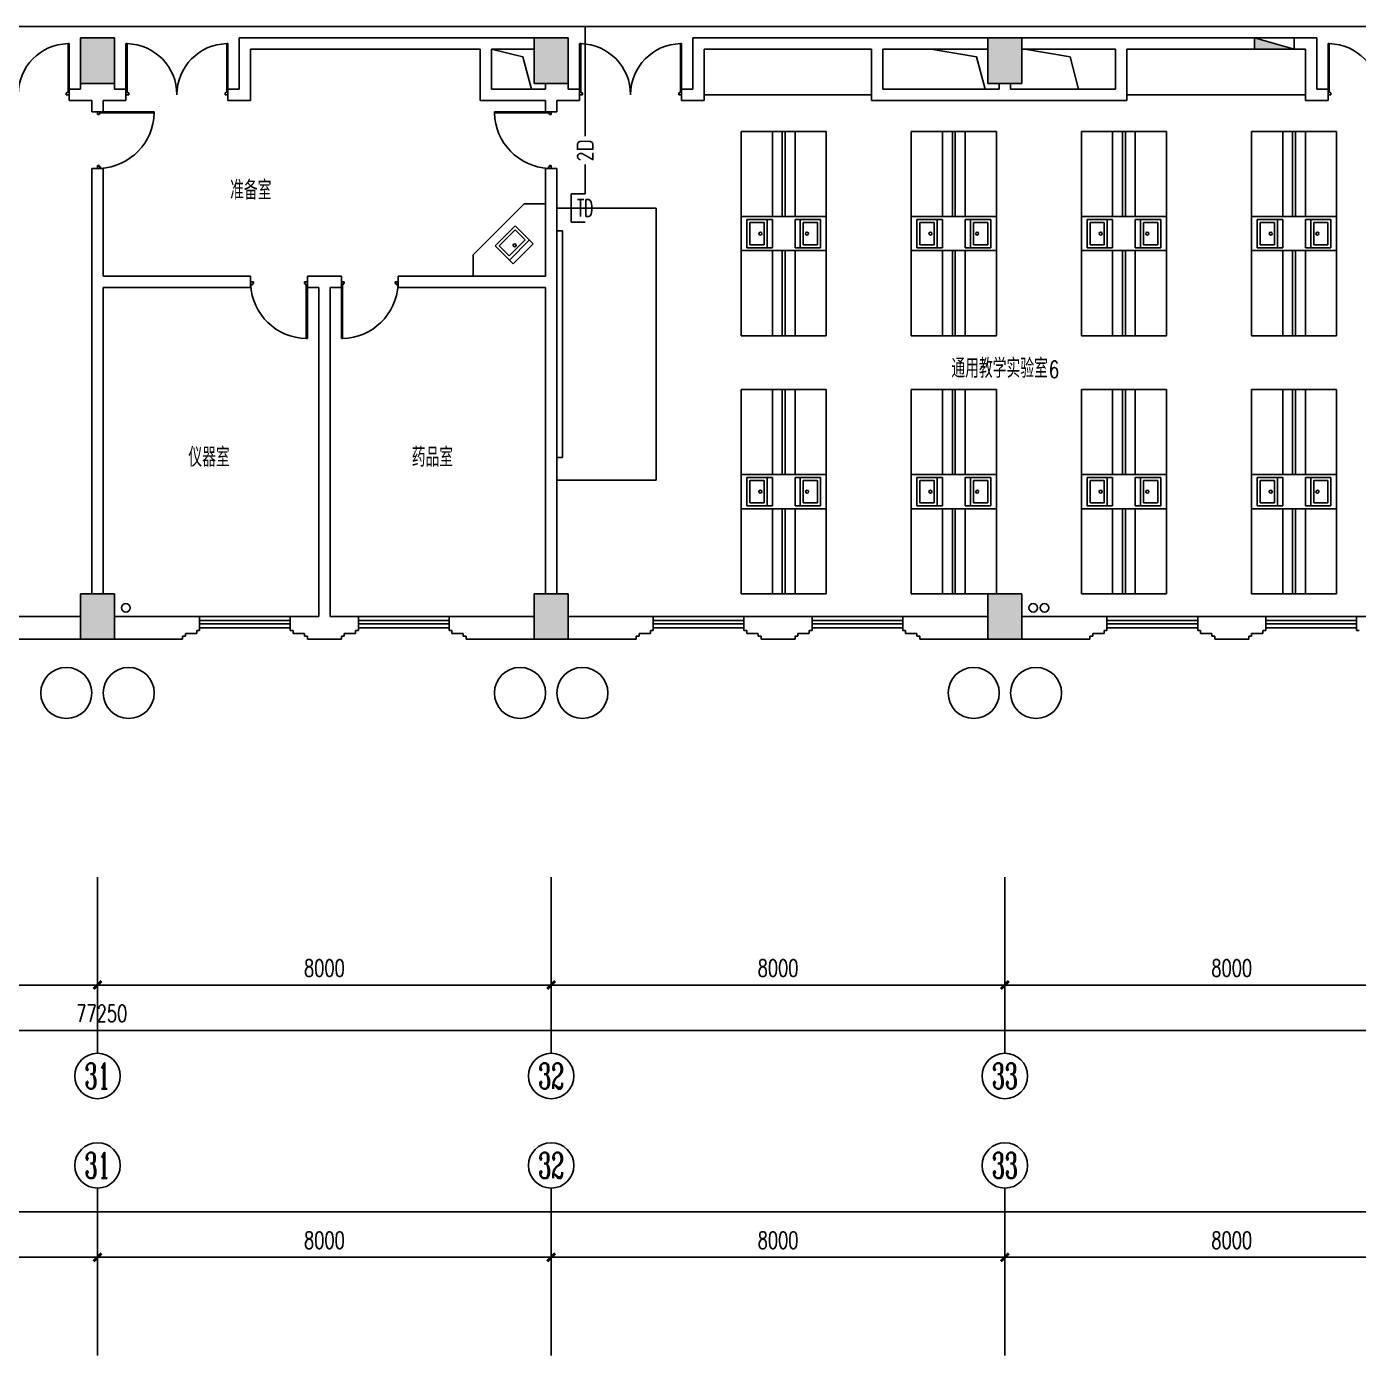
# Model space of a CAD drawing. Extents: x 190999 to 834799, y -200814 to 215286.
# Drawn here: x 483635 to 507118, y 26437 to 49867 of the extents above; entities that cross this region are included whole.
import ezdxf
from ezdxf.enums import TextEntityAlignment as Align

# ---------------------------------------------------------------- set-up
doc = ezdxf.new("R2010")
doc.units = 0
doc.header["$LTSCALE"] = 1000
doc.header["$MEASUREMENT"] = 0
for name, color, linetype in [('00-EQUIP', 3, 'Continuous'), ('00-SIG_TEXT', 7, 'Continuous'), ('00-WIRE-4', 6, 'Continuous'), ('A-墙线', 2, 'Continuous'), ('A-外包装修', 250, 'Continuous'), ('A-外窗', 145, 'Continuous'), ('A-家具', 250, 'Continuous'), ('A-门', 167, 'Continuous'), ('AXIS', 3, 'Continuous'), ('AXIS_TEXT', 7, 'Continuous'), ('COLUMN', 2, 'Continuous'), ('EQUIP_消火栓', 6, 'Continuous'), ('PUB_HATCH', 250, 'Continuous'), ('房间名称', 7, 'Continuous'), ('桥架', 1, 'Continuous'), ('洞口线', 177, 'Continuous'), ('雨水管', 3, 'Continuous')]:
    doc.layers.add(name, color=color, linetype=linetype)
doc.styles.add('-GBCBIGGBENOR', font='GBENOR.shx', dxfattribs={"bigfont": 'GBCBIG.shx'})
doc.styles.add('_COMPLEX', font='COMPLEX.shx', dxfattribs={"width": 0.5})
doc.styles.add('_TCH_AXIS', font='COMPLEX', dxfattribs={"bigfont": 'GBCBIG'})
doc.styles.add('_TCH_DIM', font='SIMPLEX', dxfattribs={"bigfont": 'GBCBIG'})
doc.styles.add('COMPLEX', font='COMPLEX')
doc.styles.add('DIM_FONT', font='SIMPLEX', dxfattribs={"width": 0.7, "bigfont": 'GBCBIG'})
doc.styles.get("Standard").update_dxf_attribs({"font": 'simhei.ttf'})
doc.styles.add('zz-1', font='arial.ttf', dxfattribs={"width": 0.8})
doc.dimstyles.new('DIMN', dxfattribs={"dimtxt": 300, "dimasz": 100, "dimexe": 250, "dimexo": 300, "dimgap": 150, "dimtad": 1, "dimdec": 0, "dimzin": 0, "dimdsep": 46, "dimtxsty": 'DIM_FONT', "dimblk": 'ARCHTICK', "dimcen": 0.09, "dimclrt": 7, "dimazin": 2, "dimtfac": 1, "dimtdec": 0, "dimtix": 1, "dimtmove": 2, "dimatfit": 3, "dimfxl": 0, "dimtolj": 1, "dimtzin": 0, "dimarcsym": 0})

# ---------------------------------------------------------------- blocks, each defined once
blk = doc.blocks.new('m1800')
at = {"layer": 'A-墙线'}
for p, q in [((-900, -100), (-900, 100)), ((900, -100), (900, 100))]:
    blk.add_line(p, q, dxfattribs=at)
at = {"layer": 'A-门'}
for p, q in [((-900, 900), (-900, 0)), ((-900, 900), (-880, 900)), ((-880, 900), (-880, 50)), ((880, 900), (880, 50)), ((900, 900), (880, 900)), ((900, 900), (900, 0)), ((-900, 50), (-870, 50)), ((-900, 0), (-850, 0)), ((-870, 50), (-870, 30)), ((-870, 30), (-850, 30)), ((-850, 30), (-850, 0)), ((850, 30), (850, 0)), ((870, 30), (850, 30)), ((900, 0), (850, 0)), ((870, 50), (870, 30)), ((900, 50), (870, 50))]:
    blk.add_line(p, q, dxfattribs=at)
for centre, start, end in [((-900, 0), 0, 88.7267), ((900, 0), 91.2733, 180)]:
    blk.add_arc(centre, 900, start, end, dxfattribs=at)
blk = doc.blocks.new('m1000')
at = {"layer": 'A-墙线'}
for p, q in [((0, 0), (0, 200)), ((1000, 0), (1000, 200))]:
    blk.add_line(p, q, dxfattribs=at)
at = {"layer": 'A-门'}
for p, q in [((0, 1100), (0, 100)), ((0, 1100), (20, 1100)), ((20, 1100), (20, 150)), ((0, 150), (30, 150)), ((0, 100), (50, 100)), ((30, 150), (30, 130)), ((30, 130), (50, 130)), ((50, 130), (50, 100)), ((950, 130), (950, 100)), ((970, 130), (950, 130)), ((1000, 100), (950, 100)), ((970, 150), (970, 130)), ((1000, 150), (970, 150)), ((1000, 150), (1000, 100))]:
    blk.add_line(p, q, dxfattribs=at)
blk.add_arc((0, 100), 1000, 2.866, 88.854, dxfattribs=at)
blk = doc.blocks.new('$TwtSys$00000434')
for p, q in [((-0.5, 0.5), (-0.5, -0.5)), ((-0.5, -0.5), (0.5, 0.5)), ((0.5, 0.5), (-0.5, 0.5)), ((0.5, -0.5), (0.5, 0.5)), ((-0.5, -0.5), (0.5, -0.5))]:
    blk.add_line(p, q)
blk.add_solid([(0.5, -0.5), (0.5, 0.5), (-0.5, -0.5)])
blk = doc.blocks.new('_ArchTick')
at = {"const_width": 0.5}
blk.add_lwpolyline([(-0.7, -0.7), (0.7, 0.7)], dxfattribs=at)
blk = doc.blocks.new('*D1199')
at = {"layer": 'AXIS', "color": 0, "lineweight": -2}
for p, q in [((500885, 26767), (500885, 28417)), ((508885, 26767), (508885, 28417)), ((500885, 28167), (508885, 28167))]:
    blk.add_line(p, q, dxfattribs=at)
at = {"layer": 'Defpoints', "color": 0}
for p in [(508885, 28167), (500885, 26467), (508885, 26467)]:
    blk.add_point(p, dxfattribs=at)
at = {"layer": 'AXIS', "color": 0, "lineweight": -2, "xscale": 100, "yscale": 100, "zscale": 100, "rotation": 180}
blk.add_blockref('_ArchTick', (500885, 28167), dxfattribs=at)
at = {"layer": 'AXIS', "color": 0, "lineweight": -2, "xscale": 100, "yscale": 100, "zscale": 100}
blk.add_blockref('_ArchTick', (508885, 28167), dxfattribs=at)
at = {"layer": 'AXIS', "color": 7, "insert": (504885, 28467), "char_height": 300, "attachment_point": 5, "style": 'DIM_FONT'}
blk.add_mtext('\\A1;8000', dxfattribs=at)
blk = doc.blocks.new('*D1200')
at = {"layer": 'AXIS', "color": 0, "lineweight": -2}
for p, q in [((492885, 26767), (492885, 28417)), ((500885, 26767), (500885, 28417)), ((492885, 28167), (500885, 28167))]:
    blk.add_line(p, q, dxfattribs=at)
at = {"layer": 'Defpoints', "color": 0}
for p in [(500885, 28167), (492885, 26467), (500885, 26467)]:
    blk.add_point(p, dxfattribs=at)
at = {"layer": 'AXIS', "color": 0, "lineweight": -2, "xscale": 100, "yscale": 100, "zscale": 100, "rotation": 180}
blk.add_blockref('_ArchTick', (492885, 28167), dxfattribs=at)
at = {"layer": 'AXIS', "color": 0, "lineweight": -2, "xscale": 100, "yscale": 100, "zscale": 100}
blk.add_blockref('_ArchTick', (500885, 28167), dxfattribs=at)
at = {"layer": 'AXIS', "color": 7, "insert": (496885, 28467), "char_height": 300, "attachment_point": 5, "style": 'DIM_FONT'}
blk.add_mtext('\\A1;8000', dxfattribs=at)
blk = doc.blocks.new('*D1201')
at = {"layer": 'AXIS', "color": 0, "lineweight": -2}
for p, q in [((484885, 26767), (484885, 28417)), ((492885, 26767), (492885, 28417)), ((484885, 28167), (492885, 28167))]:
    blk.add_line(p, q, dxfattribs=at)
at = {"layer": 'Defpoints', "color": 0}
for p in [(492885, 28167), (484885, 26467), (492885, 26467)]:
    blk.add_point(p, dxfattribs=at)
at = {"layer": 'AXIS', "color": 0, "lineweight": -2, "xscale": 100, "yscale": 100, "zscale": 100, "rotation": 180}
blk.add_blockref('_ArchTick', (484885, 28167), dxfattribs=at)
at = {"layer": 'AXIS', "color": 0, "lineweight": -2, "xscale": 100, "yscale": 100, "zscale": 100}
blk.add_blockref('_ArchTick', (492885, 28167), dxfattribs=at)
at = {"layer": 'AXIS', "color": 7, "insert": (488885, 28467), "char_height": 300, "attachment_point": 5, "style": 'DIM_FONT'}
blk.add_mtext('\\A1;8000', dxfattribs=at)
blk = doc.blocks.new('*D1202')
at = {"layer": 'AXIS', "color": 0, "lineweight": -2}
for p, q in [((476885, 26767), (476885, 28417)), ((484885, 26767), (484885, 28417)), ((476885, 28167), (484885, 28167))]:
    blk.add_line(p, q, dxfattribs=at)
at = {"layer": 'Defpoints', "color": 0}
for p in [(484885, 28167), (476885, 26467), (484885, 26467)]:
    blk.add_point(p, dxfattribs=at)
at = {"layer": 'AXIS', "color": 0, "lineweight": -2, "xscale": 100, "yscale": 100, "zscale": 100, "rotation": 180}
blk.add_blockref('_ArchTick', (476885, 28167), dxfattribs=at)
at = {"layer": 'AXIS', "color": 0, "lineweight": -2, "xscale": 100, "yscale": 100, "zscale": 100}
blk.add_blockref('_ArchTick', (484885, 28167), dxfattribs=at)
at = {"layer": 'AXIS', "color": 7, "insert": (480885, 28467), "char_height": 300, "attachment_point": 5, "style": 'DIM_FONT'}
blk.add_mtext('\\A1;8000', dxfattribs=at)
blk = doc.blocks.new('*D1208')
at = {"layer": 'AXIS', "color": 0, "lineweight": -2}
for p, q in [((445885, 26767), (445885, 29217)), ((519185, 26767), (519185, 29217)), ((445885, 28967), (519185, 28967))]:
    blk.add_line(p, q, dxfattribs=at)
at = {"layer": 'Defpoints', "color": 0}
for p in [(519185, 28967), (445885, 26467), (519185, 26467)]:
    blk.add_point(p, dxfattribs=at)
at = {"layer": 'AXIS', "color": 0, "lineweight": -2, "xscale": 100, "yscale": 100, "zscale": 100, "rotation": 180}
blk.add_blockref('_ArchTick', (445885, 28967), dxfattribs=at)
at = {"layer": 'AXIS', "color": 0, "lineweight": -2, "xscale": 100, "yscale": 100, "zscale": 100}
blk.add_blockref('_ArchTick', (519185, 28967), dxfattribs=at)
at = {"layer": 'AXIS', "color": 7, "insert": (482535, 29267), "char_height": 300, "attachment_point": 5, "style": 'DIM_FONT'}
blk.add_mtext('\\A1;73300', dxfattribs=at)
blk = doc.blocks.new('*D1235')
at = {"layer": 'AXIS', "color": 0, "lineweight": -2}
for p, q in [((500885, 34567), (500885, 32717)), ((508885, 34567), (508885, 32717)), ((500885, 32967), (508885, 32967))]:
    blk.add_line(p, q, dxfattribs=at)
at = {"layer": 'Defpoints', "color": 0}
for p in [(500885, 34867), (508885, 34867), (508885, 32967)]:
    blk.add_point(p, dxfattribs=at)
at = {"layer": 'AXIS', "color": 0, "lineweight": -2, "xscale": 100, "yscale": 100, "zscale": 100, "rotation": 180}
blk.add_blockref('_ArchTick', (500885, 32967), dxfattribs=at)
at = {"layer": 'AXIS', "color": 0, "lineweight": -2, "xscale": 100, "yscale": 100, "zscale": 100}
blk.add_blockref('_ArchTick', (508885, 32967), dxfattribs=at)
at = {"layer": 'AXIS', "color": 7, "insert": (504885, 33267), "char_height": 300, "attachment_point": 5, "style": 'DIM_FONT'}
blk.add_mtext('\\A1;8000', dxfattribs=at)
blk = doc.blocks.new('*D1236')
at = {"layer": 'AXIS', "color": 0, "lineweight": -2}
for p, q in [((492885, 34567), (492885, 32717)), ((500885, 34567), (500885, 32717)), ((492885, 32967), (500885, 32967))]:
    blk.add_line(p, q, dxfattribs=at)
at = {"layer": 'Defpoints', "color": 0}
for p in [(492885, 34867), (500885, 34867), (500885, 32967)]:
    blk.add_point(p, dxfattribs=at)
at = {"layer": 'AXIS', "color": 0, "lineweight": -2, "xscale": 100, "yscale": 100, "zscale": 100, "rotation": 180}
blk.add_blockref('_ArchTick', (492885, 32967), dxfattribs=at)
at = {"layer": 'AXIS', "color": 0, "lineweight": -2, "xscale": 100, "yscale": 100, "zscale": 100}
blk.add_blockref('_ArchTick', (500885, 32967), dxfattribs=at)
at = {"layer": 'AXIS', "color": 7, "insert": (496885, 33267), "char_height": 300, "attachment_point": 5, "style": 'DIM_FONT'}
blk.add_mtext('\\A1;8000', dxfattribs=at)
blk = doc.blocks.new('*D1237')
at = {"layer": 'AXIS', "color": 0, "lineweight": -2}
for p, q in [((484885, 34567), (484885, 32717)), ((492885, 34567), (492885, 32717)), ((484885, 32967), (492885, 32967))]:
    blk.add_line(p, q, dxfattribs=at)
at = {"layer": 'Defpoints', "color": 0}
for p in [(484885, 34867), (492885, 34867), (492885, 32967)]:
    blk.add_point(p, dxfattribs=at)
at = {"layer": 'AXIS', "color": 0, "lineweight": -2, "xscale": 100, "yscale": 100, "zscale": 100, "rotation": 180}
blk.add_blockref('_ArchTick', (484885, 32967), dxfattribs=at)
at = {"layer": 'AXIS', "color": 0, "lineweight": -2, "xscale": 100, "yscale": 100, "zscale": 100}
blk.add_blockref('_ArchTick', (492885, 32967), dxfattribs=at)
at = {"layer": 'AXIS', "color": 7, "insert": (488885, 33267), "char_height": 300, "attachment_point": 5, "style": 'DIM_FONT'}
blk.add_mtext('\\A1;8000', dxfattribs=at)
blk = doc.blocks.new('*D1238')
at = {"layer": 'AXIS', "color": 0, "lineweight": -2}
for p, q in [((476885, 34567), (476885, 32717)), ((484885, 34567), (484885, 32717)), ((476885, 32967), (484885, 32967))]:
    blk.add_line(p, q, dxfattribs=at)
at = {"layer": 'Defpoints', "color": 0}
for p in [(476885, 34867), (484885, 34867), (484885, 32967)]:
    blk.add_point(p, dxfattribs=at)
at = {"layer": 'AXIS', "color": 0, "lineweight": -2, "xscale": 100, "yscale": 100, "zscale": 100, "rotation": 180}
blk.add_blockref('_ArchTick', (476885, 32967), dxfattribs=at)
at = {"layer": 'AXIS', "color": 0, "lineweight": -2, "xscale": 100, "yscale": 100, "zscale": 100}
blk.add_blockref('_ArchTick', (484885, 32967), dxfattribs=at)
at = {"layer": 'AXIS', "color": 7, "insert": (480885, 33267), "char_height": 300, "attachment_point": 5, "style": 'DIM_FONT'}
blk.add_mtext('\\A1;8000', dxfattribs=at)
blk = doc.blocks.new('*D1244')
at = {"layer": 'AXIS', "color": 0, "lineweight": -2}
for p, q in [((446335, 34567), (446335, 31917)), ((523584, 34567), (523584, 31917)), ((446335, 32167), (523584, 32167))]:
    blk.add_line(p, q, dxfattribs=at)
at = {"layer": 'Defpoints', "color": 0}
for p in [(446335, 34867), (523584, 34867), (523584, 32167)]:
    blk.add_point(p, dxfattribs=at)
at = {"layer": 'AXIS', "color": 0, "lineweight": -2, "xscale": 100, "yscale": 100, "zscale": 100, "rotation": 180}
blk.add_blockref('_ArchTick', (446335, 32167), dxfattribs=at)
at = {"layer": 'AXIS', "color": 0, "lineweight": -2, "xscale": 100, "yscale": 100, "zscale": 100}
blk.add_blockref('_ArchTick', (523584, 32167), dxfattribs=at)
at = {"layer": 'AXIS', "color": 7, "insert": (484959, 32467), "char_height": 300, "attachment_point": 5, "style": 'DIM_FONT'}
blk.add_mtext('\\A1;77250', dxfattribs=at)
blk = doc.blocks.new('_AXISO')
blk.add_circle((0, 0), 0.5)
at = {"layer": 'AXIS_TEXT', "style": 'COMPLEX', "width": 1.041667}
blk.add_attdef('A', text='', height=0.56, dxfattribs=at).set_placement((-0.25, -0.28), (0.25, -0.28), align=Align.FIT)
blk = doc.blocks.new('$plan$00001609')
at = {"linetype": 'Continuous'}
for p, q in [((0, -251), (0, 251)), ((0, 251), (450, 251)), ((93, -251), (93, 251)), ((450, 251), (450, -251)), ((146, -199), (146, 199)), ((146, 199), (397, 199)), ((397, 199), (397, -199)), ((146, -199), (397, -199)), ((0, -251), (450, -251))]:
    blk.add_line(p, q, dxfattribs=at)
blk.add_line((238, 2), (238, 0))
blk.add_arc((212, 0), 26, 4.716, 0, dxfattribs=at)
at = {"style": 'zz-1'}
for tag in ['YSIZE', 'XSIZE']:
    blk.add_attdef(tag, (0, 0), '', height=0.5, dxfattribs=at)
blk = doc.blocks.new('_LINKPT1')
at = {"color": 0}
blk.add_line((0, 0), (0, 0), dxfattribs=at)
blk = doc.blocks.new('IO37IMB6')
for p, q in [((-0.5, 0.499), (-0.5, 0.999)), ((0.5, 0.999), (0.5, 0.499)), ((0.5, 0.499), (-0.5, 0.499)), ((0, 0.5), (0, 0))]:
    blk.add_line(p, q)
at = {"xscale": 0.002, "yscale": 0.002, "zscale": 0.002}
for p in [(0, 1.384), (-0.5, 0.499), (0.5, 0.499), (0, 0)]:
    blk.add_blockref('_LINKPT1', p, dxfattribs=at)
at = {"style": '_COMPLEX', "width": 0.6, "flags": 8}
blk.add_attdef('$TEXT$', text='', height=0.6, dxfattribs=at).set_placement((0, 1), align=Align.MIDDLE_CENTER)
at = {"flags": 9}
blk.add_attdef('A', (0, 0), '', height=0.00002, dxfattribs=at)

msp = doc.modelspace()

# ---------------------------------------------------------------- hatches: boundary and pattern name
at = {"layer": 'PUB_HATCH'}
for points in [[(484584.6, 49667.4), (484584.6, 48867.4), (485184.6, 48867.4), (485184.6, 49667.4)], [(492584.6, 49667.4), (492584.6, 48867.4), (493184.6, 48867.4), (493184.6, 49667.4)], [(500584.6, 49667.4), (500584.6, 48867.4), (501184.6, 48867.4), (501184.6, 49667.4)], [(484584.6, 39867.4), (484584.6, 39067.4), (485184.6, 39067.4), (485184.6, 39867.4)], [(492584.6, 39867.4), (492584.6, 39067.4), (493184.6, 39067.4), (493184.6, 39867.4)], [(500584.6, 39867.4), (500584.6, 39067.4), (501184.6, 39067.4), (501184.6, 39867.4)]]:
    msp.add_hatch(color=256, dxfattribs=at).paths.add_polyline_path(points)

# ---------------------------------------------------------------- linework, layer by layer
at = {"layer": '00-WIRE-4'}
for p, q in [((493484.1, 47937.5), (493484.1, 49867.4)), ((493484.1, 46917.4), (493484.1, 47436.9))]:
    msp.add_line(p, q, dxfattribs=at)
at = {"layer": 'A-墙线'}
for p, q in [((487384.6, 49667.4), (492584.6, 49667.4)), ((487384.6, 48767.4), (487384.6, 49667.4)), ((500584.6, 49667.4), (495384.6, 49667.4)), ((495384.6, 48767.4), (495384.6, 49667.4)), ((501184.6, 49667.4), (506384.6, 49667.4)), ((506384.6, 48767.4), (506384.6, 49667.4)), ((487584.6, 49467.4), (491634.6, 49467.4)), ((487584.6, 48567.4), (487584.6, 49467.4)), ((491834.6, 49467.4), (492584.6, 49467.4)), ((498534.6, 49467.4), (495584.6, 49467.4)), ((495584.6, 48567.4), (495584.6, 49467.4)), ((498534.6, 48567.4), (498534.6, 49467.4)), ((500584.6, 49467.4), (498734.6, 49467.4)), ((498734.6, 49467.4), (498734.6, 48767.4)), ((501184.6, 49467.4), (502834.6, 49467.4)), ((502834.6, 49467.4), (502834.6, 48767.4)), ((503034.6, 49467.4), (506184.6, 49467.4)), ((503034.6, 48567.4), (503034.6, 49467.4)), ((506184.6, 48567.4), (506184.6, 49467.4)), ((484584.6, 48867.4), (484584.6, 48767.4)), ((485184.6, 48867.4), (485184.6, 48767.4)), ((492784.6, 48867.4), (492784.6, 48767.4)), ((493184.6, 48867.4), (493184.6, 48767.4)), ((500784.6, 48867.4), (500784.6, 48767.4)), ((500984.6, 48767.4), (500984.6, 48867.4)), ((484584.6, 48767.4), (484384.6, 48767.4)), ((485184.6, 48767.4), (485384.6, 48767.4)), ((487184.6, 48767.4), (487384.6, 48767.4)), ((493184.6, 48767.4), (493384.6, 48767.4)), ((495184.6, 48767.4), (495384.6, 48767.4)), ((498734.6, 48767.4), (500784.6, 48767.4)), ((500984.6, 48767.4), (502834.6, 48767.4)), ((506584.6, 48767.4), (506384.6, 48767.4)), ((484384.6, 48567.4), (484784.6, 48567.4)), ((484784.6, 48567.4), (484784.6, 48367.4)), ((484984.6, 48567.4), (484984.6, 48367.4)), ((484984.6, 48567.4), (485384.6, 48567.4)), ((487184.6, 48567.4), (487584.6, 48567.4)), ((492784.6, 48567.4), (492784.6, 48367.4)), ((492984.6, 48567.4), (492984.6, 48367.4)), ((493384.6, 48567.4), (492984.6, 48567.4)), ((495184.6, 48567.4), (495584.6, 48567.4)), ((498534.6, 48567.4), (503034.6, 48567.4)), ((506584.6, 48567.4), (506184.6, 48567.4)), ((484784.6, 47367.4), (484784.6, 39867.4)), ((484984.6, 47367.4), (484984.6, 45467.4)), ((492784.6, 47367.4), (492784.6, 45467.4)), ((492984.6, 47367.4), (492984.6, 39867.4)), ((484984.6, 45467.4), (487584.6, 45467.4)), ((488584.6, 45467.4), (489184.6, 45467.4)), ((490184.6, 45467.4), (492784.6, 45467.4)), ((484984.6, 45267.4), (487584.6, 45267.4)), ((484984.6, 45267.4), (484984.6, 39867.4)), ((488584.6, 45267.4), (488784.6, 45267.4)), ((488784.6, 39467.4), (488784.6, 45267.4)), ((488984.6, 45267.4), (489184.6, 45267.4)), ((488984.6, 39467.4), (488984.6, 45267.4)), ((490184.6, 45267.4), (492784.6, 45267.4)), ((492784.6, 45267.4), (492784.6, 39867.4)), ((483084.6, 39467.4), (484584.6, 39467.4)), ((486684.6, 39467.4), (485184.6, 39467.4)), ((486684.6, 39217.4), (486684.6, 39467.4)), ((488784.6, 39467.4), (488284.6, 39467.4)), ((488284.6, 39217.4), (488284.6, 39467.4)), ((489484.6, 39467.4), (488984.6, 39467.4)), ((489484.6, 39217.4), (489484.6, 39467.4)), ((492584.6, 39467.4), (491084.6, 39467.4)), ((491084.6, 39217.4), (491084.6, 39467.4)), ((493184.6, 39467.4), (494684.6, 39467.4)), ((494684.6, 39217.4), (494684.6, 39467.4)), ((496284.6, 39467.4), (497484.6, 39467.4)), ((496284.6, 39217.4), (496284.6, 39467.4)), ((497484.6, 39217.4), (497484.6, 39467.4)), ((499084.6, 39467.4), (500584.6, 39467.4)), ((499084.6, 39217.4), (499084.6, 39467.4)), ((502684.6, 39467.4), (501184.6, 39467.4)), ((502684.6, 39217.4), (502684.6, 39467.4)), ((505484.6, 39467.4), (504284.6, 39467.4)), ((504284.6, 39217.4), (504284.6, 39467.4)), ((505484.6, 39217.4), (505484.6, 39467.4)), ((508484.6, 39467.4), (507084.6, 39467.4)), ((507084.6, 39217.4), (507084.6, 39467.4)), ((483384.6, 39067.4), (484584.6, 39067.4)), ((486384.6, 39067.4), (485184.6, 39067.4)), ((486384.6, 39067.4), (486384.6, 39117.4)), ((486384.6, 39117.4), (486434.6, 39117.4)), ((486434.6, 39117.4), (486434.6, 39167.4)), ((486434.6, 39167.4), (486634.6, 39167.4)), ((486634.6, 39217.4), (486684.6, 39217.4)), ((486634.6, 39167.4), (486634.6, 39217.4)), ((488334.6, 39217.4), (488284.6, 39217.4)), ((488334.6, 39167.4), (488334.6, 39217.4)), ((488534.6, 39167.4), (488334.6, 39167.4)), ((488534.6, 39117.4), (488534.6, 39167.4)), ((488584.6, 39117.4), (488534.6, 39117.4)), ((488584.6, 39067.4), (488584.6, 39117.4)), ((489184.6, 39067.4), (488584.6, 39067.4)), ((489184.6, 39067.4), (489184.6, 39117.4)), ((489184.6, 39117.4), (489234.6, 39117.4)), ((489234.6, 39117.4), (489234.6, 39167.4)), ((489234.6, 39167.4), (489434.6, 39167.4)), ((489434.6, 39217.4), (489484.6, 39217.4)), ((489434.6, 39167.4), (489434.6, 39217.4)), ((491134.6, 39217.4), (491084.6, 39217.4)), ((491134.6, 39167.4), (491134.6, 39217.4)), ((491334.6, 39167.4), (491134.6, 39167.4)), ((491334.6, 39117.4), (491334.6, 39167.4)), ((491384.6, 39117.4), (491334.6, 39117.4)), ((491384.6, 39067.4), (491384.6, 39117.4)), ((492584.6, 39067.4), (491384.6, 39067.4)), ((493184.6, 39067.4), (494384.6, 39067.4)), ((494384.6, 39067.4), (494384.6, 39117.4)), ((494384.6, 39117.4), (494434.6, 39117.4)), ((494434.6, 39117.4), (494434.6, 39167.4)), ((494434.6, 39167.4), (494634.6, 39167.4)), ((494634.6, 39217.4), (494684.6, 39217.4)), ((494634.6, 39167.4), (494634.6, 39217.4)), ((496334.6, 39217.4), (496284.6, 39217.4)), ((496334.6, 39167.4), (496334.6, 39217.4)), ((496534.6, 39167.4), (496334.6, 39167.4)), ((496534.6, 39117.4), (496534.6, 39167.4)), ((496584.6, 39117.4), (496534.6, 39117.4)), ((496584.6, 39067.4), (496584.6, 39117.4)), ((496584.6, 39067.4), (497184.6, 39067.4)), ((497184.6, 39067.4), (497184.6, 39117.4)), ((497184.6, 39117.4), (497234.6, 39117.4)), ((497234.6, 39117.4), (497234.6, 39167.4)), ((497234.6, 39167.4), (497434.6, 39167.4)), ((497434.6, 39217.4), (497484.6, 39217.4)), ((497434.6, 39167.4), (497434.6, 39217.4)), ((499134.6, 39217.4), (499084.6, 39217.4)), ((499134.6, 39167.4), (499134.6, 39217.4)), ((499334.6, 39167.4), (499134.6, 39167.4)), ((499334.6, 39117.4), (499334.6, 39167.4)), ((499384.6, 39117.4), (499334.6, 39117.4)), ((499384.6, 39067.4), (499384.6, 39117.4)), ((499384.6, 39067.4), (500584.6, 39067.4)), ((502384.6, 39067.4), (501184.6, 39067.4)), ((502384.6, 39067.4), (502384.6, 39117.4)), ((502384.6, 39117.4), (502434.6, 39117.4)), ((502434.6, 39117.4), (502434.6, 39167.4)), ((502434.6, 39167.4), (502634.6, 39167.4)), ((502634.6, 39217.4), (502684.6, 39217.4)), ((502634.6, 39167.4), (502634.6, 39217.4)), ((504334.6, 39217.4), (504284.6, 39217.4)), ((504334.6, 39167.4), (504334.6, 39217.4)), ((504534.6, 39167.4), (504334.6, 39167.4)), ((504534.6, 39117.4), (504534.6, 39167.4)), ((504584.6, 39117.4), (504534.6, 39117.4)), ((504584.6, 39067.4), (504584.6, 39117.4)), ((505184.6, 39067.4), (504584.6, 39067.4)), ((505184.6, 39067.4), (505184.6, 39117.4)), ((505184.6, 39117.4), (505234.6, 39117.4)), ((505234.6, 39117.4), (505234.6, 39167.4)), ((505234.6, 39167.4), (505434.6, 39167.4)), ((505434.6, 39217.4), (505484.6, 39217.4)), ((505434.6, 39167.4), (505434.6, 39217.4)), ((507134.6, 39217.4), (507084.6, 39217.4))]:
    msp.add_line(p, q, dxfattribs=at)
for points in [[(492784.6, 48567.4), (491634.6, 48567.4), (491634.6, 49467.4)], [(492784.6, 48767.4), (491834.6, 48767.4), (491834.6, 49467.4)]]:
    msp.add_lwpolyline(points, dxfattribs=at)
at = {"layer": 'A-外包装修'}
for centre in [(484334.6, 38117.4), (485434.6, 38117.4), (492334.6, 38117.4), (493434.6, 38117.4), (500334.6, 38117.4), (501434.6, 38117.4)]:
    msp.add_circle(centre, 450, dxfattribs=at)
at = {"layer": 'A-外窗'}
for p, q in [((486684.6, 39467.4), (488284.6, 39467.4)), ((491084.6, 39467.4), (489484.6, 39467.4)), ((494684.6, 39467.4), (496284.6, 39467.4)), ((499084.6, 39467.4), (497484.6, 39467.4)), ((502684.6, 39467.4), (504284.6, 39467.4)), ((507084.6, 39467.4), (505484.6, 39467.4)), ((486684.6, 39397.4), (488284.6, 39397.4)), ((486684.6, 39337.4), (488284.6, 39337.4)), ((486684.6, 39267.4), (488284.6, 39267.4)), ((491084.6, 39397.4), (489484.6, 39397.4)), ((491084.6, 39337.4), (489484.6, 39337.4)), ((491084.6, 39267.4), (489484.6, 39267.4)), ((494684.6, 39397.4), (496284.6, 39397.4)), ((494684.6, 39337.4), (496284.6, 39337.4)), ((494684.6, 39267.4), (496284.6, 39267.4)), ((499084.6, 39397.4), (497484.6, 39397.4)), ((499084.6, 39337.4), (497484.6, 39337.4)), ((499084.6, 39267.4), (497484.6, 39267.4)), ((502684.6, 39397.4), (504284.6, 39397.4)), ((502684.6, 39337.4), (504284.6, 39337.4)), ((502684.6, 39267.4), (504284.6, 39267.4)), ((507084.6, 39397.4), (505484.6, 39397.4)), ((507084.6, 39337.4), (505484.6, 39337.4)), ((507084.6, 39267.4), (505484.6, 39267.4))]:
    msp.add_line(p, q, dxfattribs=at)
at = {"layer": 'A-家具'}
for p, q in [((498534.6, 48667.4), (495584.6, 48667.4)), ((503034.6, 48667.4), (506184.6, 48667.4)), ((496234.6, 48017.4), (496234.6, 44417.4)), ((496234.6, 48017.4), (497734.6, 48017.4)), ((496784.6, 48017.4), (496784.6, 46517.4)), ((496959.6, 48017.4), (496959.6, 46517.4)), ((497009.6, 48017.4), (497009.6, 46517.4)), ((497184.6, 48017.4), (497184.6, 46517.4)), ((497734.6, 48017.4), (497734.6, 44417.4)), ((499234.6, 48017.4), (499234.6, 44417.4)), ((499234.6, 48017.4), (500734.6, 48017.4)), ((499784.6, 48017.4), (499784.6, 46517.4)), ((499959.6, 48017.4), (499959.6, 46517.4)), ((500009.6, 48017.4), (500009.6, 46517.4)), ((500184.6, 48017.4), (500184.6, 46517.4)), ((500734.6, 48017.4), (500734.6, 44417.4)), ((502234.6, 48017.4), (502234.6, 44417.4)), ((502234.6, 48017.4), (503734.6, 48017.4)), ((502784.6, 48017.4), (502784.6, 46517.4)), ((502959.6, 48017.4), (502959.6, 46517.4)), ((503009.6, 48017.4), (503009.6, 46517.4)), ((503184.6, 48017.4), (503184.6, 46517.4)), ((503734.6, 48017.4), (503734.6, 44417.4)), ((505234.6, 48017.4), (505234.6, 44417.4)), ((505234.6, 48017.4), (506734.6, 48017.4)), ((505784.6, 48017.4), (505784.6, 46517.4)), ((505959.6, 48017.4), (505959.6, 46517.4)), ((506009.6, 48017.4), (506009.6, 46517.4)), ((506184.6, 48017.4), (506184.6, 46517.4)), ((506734.6, 48017.4), (506734.6, 44417.4)), ((491509.6, 45842.4), (492409.6, 46742.4)), ((492409.6, 46742.4), (492784.6, 46742.4)), ((492984.6, 46667.4), (494734.6, 46667.4)), ((494734.6, 46667.4), (494734.6, 41867.4)), ((496234.6, 46517.4), (497734.6, 46517.4)), ((499234.6, 46517.4), (500734.6, 46517.4)), ((502234.6, 46517.4), (503734.6, 46517.4)), ((505234.6, 46517.4), (506734.6, 46517.4)), ((492984.6, 46267.4), (493084.6, 46267.4)), ((493084.6, 46267.4), (493084.6, 42267.4)), ((491509.6, 45842.4), (491509.6, 45467.4)), ((496234.6, 45917.4), (497734.6, 45917.4)), ((496784.6, 45917.4), (496784.6, 44417.4)), ((496959.6, 45917.4), (496959.6, 44417.4)), ((497009.6, 45917.4), (497009.6, 44417.4)), ((497184.6, 45917.4), (497184.6, 44417.4)), ((499234.6, 45917.4), (500734.6, 45917.4)), ((499784.6, 45917.4), (499784.6, 44417.4)), ((499959.6, 45917.4), (499959.6, 44417.4)), ((500009.6, 45917.4), (500009.6, 44417.4)), ((500184.6, 45917.4), (500184.6, 44417.4)), ((502234.6, 45917.4), (503734.6, 45917.4)), ((502784.6, 45917.4), (502784.6, 44417.4)), ((502959.6, 45917.4), (502959.6, 44417.4)), ((503009.6, 45917.4), (503009.6, 44417.4)), ((503184.6, 45917.4), (503184.6, 44417.4)), ((505234.6, 45917.4), (506734.6, 45917.4)), ((505784.6, 45917.4), (505784.6, 44417.4)), ((505959.6, 45917.4), (505959.6, 44417.4)), ((506009.6, 45917.4), (506009.6, 44417.4)), ((506184.6, 45917.4), (506184.6, 44417.4)), ((496234.6, 44417.4), (497734.6, 44417.4)), ((499234.6, 44417.4), (500734.6, 44417.4)), ((502234.6, 44417.4), (503734.6, 44417.4)), ((505234.6, 44417.4), (506734.6, 44417.4)), ((496234.6, 43467.4), (496234.6, 39867.4)), ((496234.6, 43467.4), (497734.6, 43467.4)), ((496784.6, 43467.4), (496784.6, 41967.4)), ((496959.6, 43467.4), (496959.6, 41967.4)), ((497009.6, 43467.4), (497009.6, 41967.4)), ((497184.6, 43467.4), (497184.6, 41967.4)), ((497734.6, 43467.4), (497734.6, 39867.4)), ((499234.6, 43467.4), (499234.6, 39867.4)), ((499234.6, 43467.4), (500734.6, 43467.4)), ((499784.6, 43467.4), (499784.6, 41967.4)), ((499959.6, 43467.4), (499959.6, 41967.4)), ((500009.6, 43467.4), (500009.6, 41967.4)), ((500184.6, 43467.4), (500184.6, 41967.4)), ((500734.6, 43467.4), (500734.6, 39867.4)), ((502234.6, 43467.4), (502234.6, 39867.4)), ((502234.6, 43467.4), (503734.6, 43467.4)), ((502784.6, 43467.4), (502784.6, 41967.4)), ((502959.6, 43467.4), (502959.6, 41967.4)), ((503009.6, 43467.4), (503009.6, 41967.4)), ((503184.6, 43467.4), (503184.6, 41967.4)), ((503734.6, 43467.4), (503734.6, 39867.4)), ((505234.6, 43467.4), (505234.6, 39867.4)), ((505234.6, 43467.4), (506734.6, 43467.4)), ((505784.6, 43467.4), (505784.6, 41967.4)), ((505959.6, 43467.4), (505959.6, 41967.4)), ((506009.6, 43467.4), (506009.6, 41967.4)), ((506184.6, 43467.4), (506184.6, 41967.4)), ((506734.6, 43467.4), (506734.6, 39867.4)), ((492984.6, 42267.4), (493084.6, 42267.4)), ((492984.6, 41867.4), (494734.6, 41867.4)), ((496234.6, 41967.4), (497734.6, 41967.4)), ((499234.6, 41967.4), (500734.6, 41967.4)), ((502234.6, 41967.4), (503734.6, 41967.4)), ((505234.6, 41967.4), (506734.6, 41967.4)), ((496234.6, 41367.4), (497734.6, 41367.4)), ((496784.6, 41367.4), (496784.6, 39867.4)), ((496959.6, 41367.4), (496959.6, 39867.4)), ((497009.6, 41367.4), (497009.6, 39867.4)), ((497184.6, 41367.4), (497184.6, 39867.4)), ((499234.6, 41367.4), (500734.6, 41367.4)), ((499784.6, 41367.4), (499784.6, 39867.4)), ((499959.6, 41367.4), (499959.6, 39867.4)), ((500009.6, 41367.4), (500009.6, 39867.4)), ((500184.6, 41367.4), (500184.6, 39867.4)), ((502234.6, 41367.4), (503734.6, 41367.4)), ((502784.6, 41367.4), (502784.6, 39867.4)), ((502959.6, 41367.4), (502959.6, 39867.4)), ((503009.6, 41367.4), (503009.6, 39867.4)), ((503184.6, 41367.4), (503184.6, 39867.4)), ((505234.6, 41367.4), (506734.6, 41367.4)), ((505784.6, 41367.4), (505784.6, 39867.4)), ((505959.6, 41367.4), (505959.6, 39867.4)), ((506009.6, 41367.4), (506009.6, 39867.4)), ((506184.6, 41367.4), (506184.6, 39867.4)), ((496234.6, 39867.4), (497734.6, 39867.4)), ((499234.6, 39867.4), (500734.6, 39867.4)), ((502234.6, 39867.4), (503734.6, 39867.4)), ((505234.6, 39867.4), (506734.6, 39867.4))]:
    msp.add_line(p, q, dxfattribs=at)
at = {"layer": 'AXIS'}
for p, q in [((484884.6, 34867.4), (484884.6, 31763.7)), ((492884.6, 34867.4), (492884.6, 31763.7)), ((500884.6, 34867.4), (500884.6, 31763.7)), ((484884.6, 26437.4), (484884.6, 29386.5)), ((492884.6, 26437.4), (492884.6, 29386.5)), ((500884.6, 26437.4), (500884.6, 29386.5))]:
    msp.add_line(p, q, dxfattribs=at)
at = {"layer": 'COLUMN'}
for p, q in [((484584.6, 49667.4), (484584.6, 48867.4)), ((485184.6, 49667.4), (484584.6, 49667.4)), ((485184.6, 48867.4), (485184.6, 49667.4)), ((492584.6, 49667.4), (492584.6, 48867.4)), ((493184.6, 49667.4), (492584.6, 49667.4)), ((493184.6, 48867.4), (493184.6, 49667.4)), ((500584.6, 49667.4), (500584.6, 48867.4)), ((501184.6, 49667.4), (500584.6, 49667.4)), ((501184.6, 48867.4), (501184.6, 49667.4)), ((484584.6, 48867.4), (485184.6, 48867.4)), ((492584.6, 48867.4), (493184.6, 48867.4)), ((500584.6, 48867.4), (501184.6, 48867.4)), ((484584.6, 39867.4), (484584.6, 39067.4)), ((485184.6, 39867.4), (484584.6, 39867.4)), ((485184.6, 39067.4), (485184.6, 39867.4)), ((492584.6, 39867.4), (492584.6, 39067.4)), ((493184.6, 39867.4), (492584.6, 39867.4)), ((493184.6, 39067.4), (493184.6, 39867.4)), ((500584.6, 39867.4), (500584.6, 39067.4)), ((501184.6, 39867.4), (500584.6, 39867.4)), ((501184.6, 39067.4), (501184.6, 39867.4)), ((484584.6, 39067.4), (485184.6, 39067.4)), ((492584.6, 39067.4), (493184.6, 39067.4)), ((500584.6, 39067.4), (501184.6, 39067.4))]:
    msp.add_line(p, q, dxfattribs=at)
at = {"layer": '桥架'}
msp.add_line((445884.6, 49867.4), (513484.6, 49867.4), dxfattribs=at)
at = {"layer": '洞口线', "ltscale": 2}
for points in [[(492534.6, 48767.4), (492384.6, 49334), (491834.6, 49467.4)], [(500534.6, 48767.4), (500384.6, 49334), (499584.6, 49467.4)], [(502184.6, 48767.4), (502034.6, 49334), (501234.6, 49467.4)]]:
    msp.add_lwpolyline(points, dxfattribs=at)
at = {"layer": '雨水管'}
for centre in [(485384.6, 39617.4), (501384.6, 39617.4), (501584.6, 39617.4)]:
    msp.add_circle(centre, 75, dxfattribs=at)

# ---------------------------------------------------------------- block references
at = {"layer": '00-EQUIP'}
ref = msp.add_blockref('IO37IMB6', (492984.6, 46667.4), dxfattribs=dict(at, xscale=500, yscale=500, zscale=500, rotation=270))
ref.add_attrib('$TEXT$', 'TD', dxfattribs={"layer": '0', "height": 300, "style": '_COMPLEX', "width": 0.6, "flags": 8}).set_placement((493484.6, 46667.4), align=Align.MIDDLE_CENTER)
at = {"layer": 'A-家具', "yscale": -1}
for p, rotation in [((492389.9, 45862), 135), ((496784.6, 46217.4), 180), ((499784.6, 46217.4), 180), ((502784.6, 46217.4), 180), ((505784.6, 46217.4), 180), ((496784.6, 41667.4), 180), ((499784.6, 41667.4), 180), ((502784.6, 41667.4), 180), ((505784.6, 41667.4), 180)]:
    msp.add_blockref('$plan$00001609', p, dxfattribs=dict(at, rotation=rotation))
at = {"layer": 'A-家具'}
for p in [(497184.6, 46217.4), (500184.6, 46217.4), (503184.6, 46217.4), (506184.6, 46217.4), (497184.6, 41667.4), (500184.6, 41667.4), (503184.6, 41667.4), (506184.6, 41667.4)]:
    msp.add_blockref('$plan$00001609', p, dxfattribs=at)
at = {"layer": 'A-门', "xscale": -1}
for p in [(483484.6, 48667.4), (507484.6, 48667.4)]:
    msp.add_blockref('m1800', p, dxfattribs=at)
at = {"layer": 'A-门'}
for p in [(486284.6, 48667.4), (494284.6, 48667.4)]:
    msp.add_blockref('m1800', p, dxfattribs=at)
for p, rotation in [((484784.6, 48367.4), 270), ((488584.6, 45467.4), 180)]:
    msp.add_blockref('m1000', p, dxfattribs=dict(at, rotation=rotation))
at = {"layer": 'A-门', "xscale": -1}
for p, rotation in [((492984.6, 48367.4), 90), ((489184.6, 45467.4), 180)]:
    msp.add_blockref('m1000', p, dxfattribs=dict(at, rotation=rotation))
at = {"layer": 'AXIS'}
ref = msp.add_blockref('_AXISO', (484884.6, 31363.7), dxfattribs=dict(at, xscale=800, yscale=800, zscale=800))
ref.add_attrib('A', '31', dxfattribs={"layer": 'AXIS_TEXT', "height": 452.55, "style": '_TCH_AXIS', "width": 0.75}).set_placement((484658.3, 31137.4), (485110.9, 31137.4), align=Align.FIT)
ref = msp.add_blockref('_AXISO', (492884.6, 31363.7), dxfattribs=dict(at, xscale=800, yscale=800, zscale=800))
ref.add_attrib('A', '32', dxfattribs={"layer": 'AXIS_TEXT', "height": 452.55, "style": '_TCH_AXIS', "width": 0.636364}).set_placement((492658.3, 31137.4), (493110.9, 31137.4), align=Align.FIT)
ref = msp.add_blockref('_AXISO', (500884.6, 31363.7), dxfattribs=dict(at, xscale=800, yscale=800, zscale=800))
ref.add_attrib('A', '33', dxfattribs={"layer": 'AXIS_TEXT', "height": 452.55, "style": '_TCH_AXIS', "width": 0.636364}).set_placement((500658.3, 31137.4), (501110.9, 31137.4), align=Align.FIT)
ref = msp.add_blockref('_AXISO', (484884.6, 29786.5), dxfattribs=dict(at, xscale=800, yscale=800, zscale=800))
ref.add_attrib('A', '31', dxfattribs={"layer": 'AXIS_TEXT', "height": 452.55, "style": '_TCH_AXIS', "width": 0.75}).set_placement((484658.3, 29560.2), (485110.9, 29560.2), align=Align.FIT)
ref = msp.add_blockref('_AXISO', (492884.6, 29786.5), dxfattribs=dict(at, xscale=800, yscale=800, zscale=800))
ref.add_attrib('A', '32', dxfattribs={"layer": 'AXIS_TEXT', "height": 452.55, "style": '_TCH_AXIS', "width": 0.636364}).set_placement((492658.3, 29560.2), (493110.9, 29560.2), align=Align.FIT)
ref = msp.add_blockref('_AXISO', (500884.6, 29786.5), dxfattribs=dict(at, xscale=800, yscale=800, zscale=800))
ref.add_attrib('A', '33', dxfattribs={"layer": 'AXIS_TEXT', "height": 452.55, "style": '_TCH_AXIS', "width": 0.636364}).set_placement((500658.3, 29560.2), (501110.9, 29560.2), align=Align.FIT)
at = {"layer": 'EQUIP_消火栓', "xscale": -700, "yscale": 200, "zscale": 700}
msp.add_blockref('$TwtSys$00000434', (505634.6, 49567.4), dxfattribs=at)

# ---------------------------------------------------------------- texts
at = {"layer": '00-SIG_TEXT', "style": '-GBCBIGGBENOR'}
msp.add_text('2D', height=300, rotation=90, dxfattribs=at).set_placement((493484.1, 47687.2), align=Align.MIDDLE_CENTER)
at = {"layer": '房间名称', "style": '_TCH_DIM'}
for s, p in [('准备室', (487223.2, 46815.5)), ('通用教学实验室', (499941.3, 43674.1)), ('仪器室', (486486.6, 42106.9)), ('药品室', (490425.5, 42106.9))]:
    msp.add_text(s, height=337.59, dxfattribs=at).set_placement(p)
at = {"layer": '房间名称', "style": '_TCH_DIM', "width": 0.705882}
msp.add_text('6', height=297.5, dxfattribs=at).set_placement((501661.5, 43674.1))

# ---------------------------------------------------------------- dimensions: what is measured, and where the dimension line sits
at = {"layer": 'AXIS'}
for p1, p2, distance, picture, middle in [((446334.6, 34867.4), (523584.4, 34867.4), -2700, '*D1244', (484959.5, 32467.4)), ((476884.6, 34867.4), (484884.6, 34867.4), -1900, '*D1238', (480884.6, 33267.4)), ((484884.6, 34867.4), (492884.6, 34867.4), -1900, '*D1237', (488884.6, 33267.4)), ((492884.6, 34867.4), (500884.6, 34867.4), -1900, '*D1236', (496884.6, 33267.4)), ((500884.6, 34867.4), (508884.6, 34867.4), -1900, '*D1235', (504884.6, 33267.4)), ((445884.6, 26467.4), (519184.6, 26467.4), 2500, '*D1208', (482534.6, 29267.4)), ((476884.6, 26467.4), (484884.6, 26467.4), 1700, '*D1202', (480884.6, 28467.4)), ((484884.6, 26467.4), (492884.6, 26467.4), 1700, '*D1201', (488884.6, 28467.4)), ((492884.6, 26467.4), (500884.6, 26467.4), 1700, '*D1200', (496884.6, 28467.4)), ((500884.6, 26467.4), (508884.6, 26467.4), 1700, '*D1199', (504884.6, 28467.4))]:
    dim = msp.add_aligned_dim(p1=p1, p2=p2, distance=distance, dimstyle='DIMN', dxfattribs=at)
    dim.commit()
    dim.dimension.update_dxf_attribs({"geometry": picture, "text_midpoint": middle})

doc.saveas('drawing.dxf')
